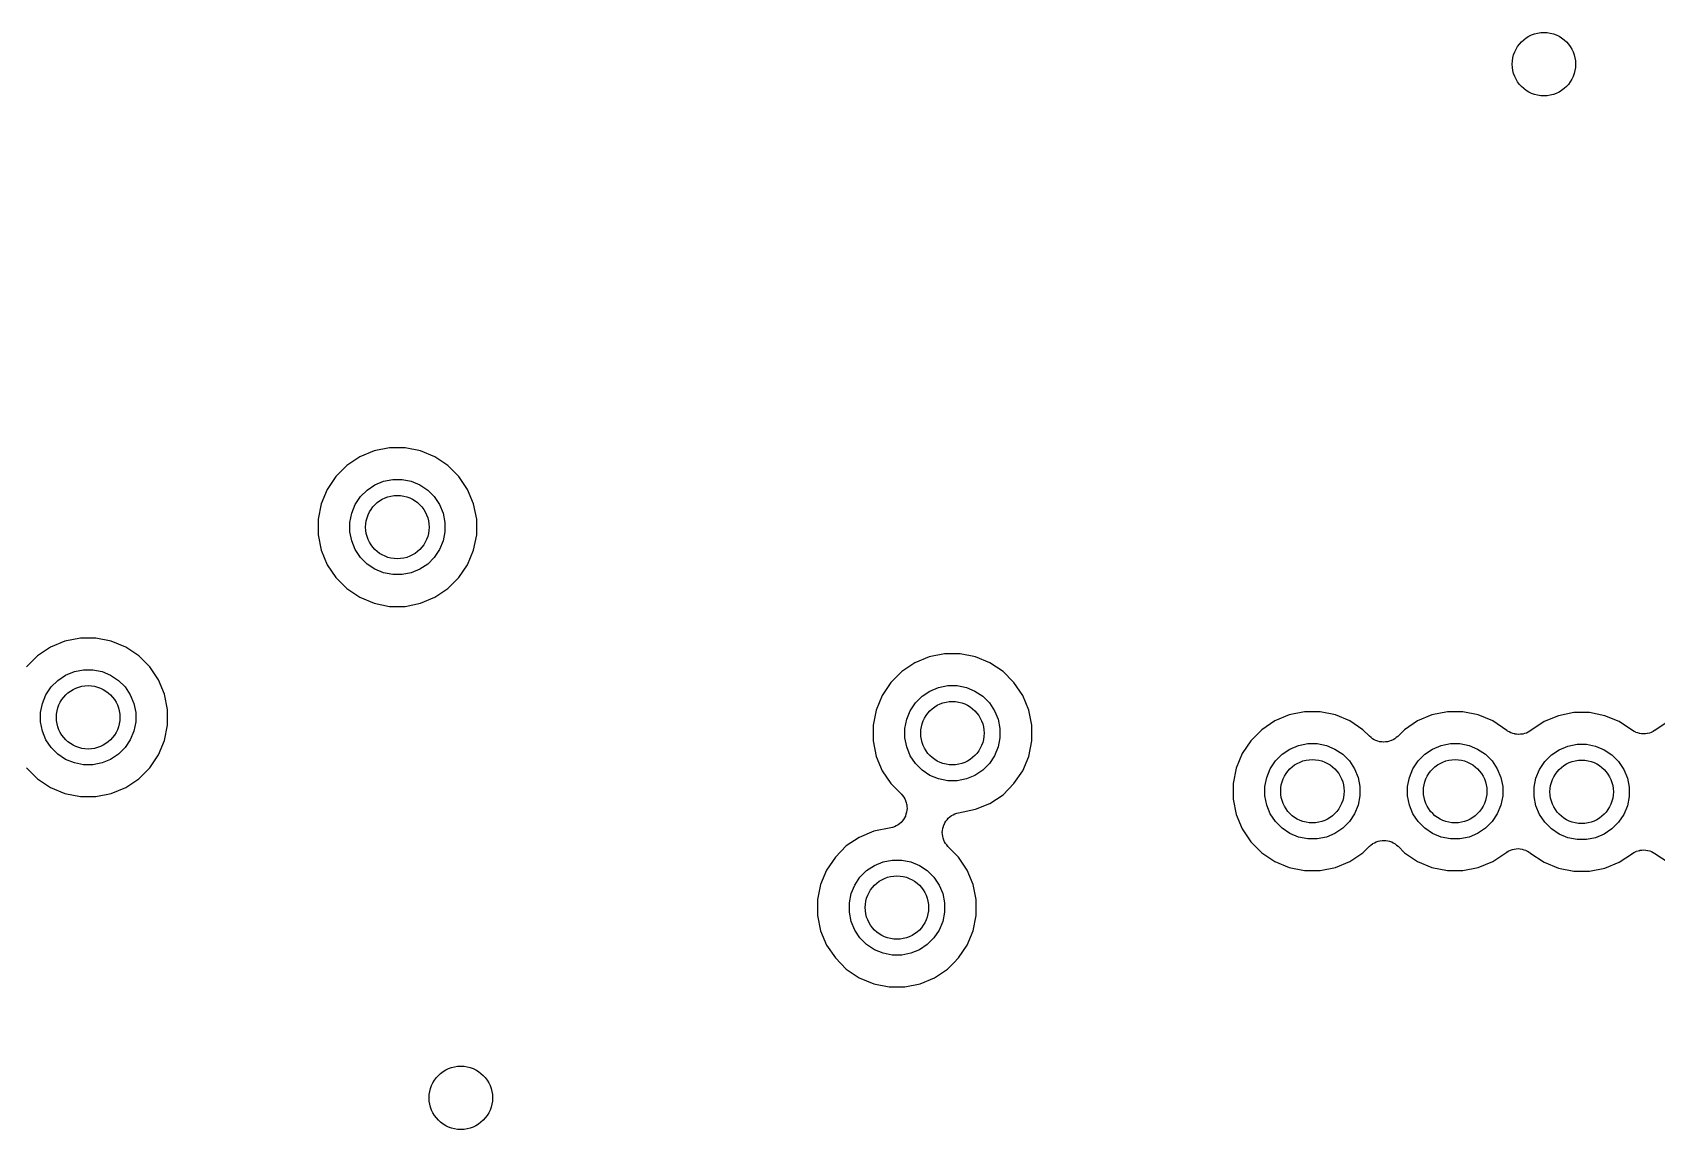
# Model space of a CAD drawing. Extents: x 76.5 to 170.9, y -170.6 to -83.1.
# Drawn here: x 122.97 to 133.21, y -107.21 to -100.29 of the extents above; entities that cross this region are included whole.
import ezdxf

# ---------------------------------------------------------------- set-up
doc = ezdxf.new("R2010")
doc.units = 0
doc.header["$MEASUREMENT"] = 0
doc.layers.add('BLACK', color=7, linetype='CONTINUOUS')

msp = doc.modelspace()

# ---------------------------------------------------------------- linework, layer by layer
at = {"layer": 'BLACK', "linetype": 'CONTINUOUS'}
for p, q in [((125.224, -102.906), (125.127, -102.925)), ((125.322, -102.906), (125.224, -102.906)), ((125.419, -102.925), (125.322, -102.906)), ((124.954, -103.017), (124.885, -103.087)), ((125.036, -102.963), (124.954, -103.017)), ((125.127, -102.925), (125.036, -102.963)), ((125.51, -102.963), (125.419, -102.925)), ((125.592, -103.017), (125.51, -102.963)), ((125.661, -103.087), (125.592, -103.017)), ((124.885, -103.087), (124.83, -103.169)), ((125.131, -103.14), (125.186, -103.117)), ((125.186, -103.117), (125.244, -103.106)), ((125.244, -103.106), (125.303, -103.106)), ((125.303, -103.106), (125.361, -103.117)), ((125.361, -103.117), (125.415, -103.14)), ((125.716, -103.169), (125.661, -103.087)), ((124.83, -103.169), (124.792, -103.26)), ((125.007, -103.264), (125.04, -103.214)), ((125.04, -103.214), (125.082, -103.173)), ((125.082, -103.173), (125.131, -103.14)), ((125.415, -103.14), (125.464, -103.173)), ((125.464, -103.173), (125.506, -103.214)), ((125.506, -103.214), (125.539, -103.264)), ((125.754, -103.26), (125.716, -103.169)), ((124.792, -103.26), (124.773, -103.356)), ((124.973, -103.376), (124.985, -103.318)), ((124.985, -103.318), (125.007, -103.264)), ((125.539, -103.264), (125.562, -103.318)), ((125.562, -103.318), (125.573, -103.376)), ((125.773, -103.356), (125.754, -103.26)), ((124.773, -103.356), (124.773, -103.455)), ((124.973, -103.435), (124.973, -103.376)), ((125.573, -103.376), (125.573, -103.435)), ((125.773, -103.455), (125.773, -103.356)), ((124.773, -103.455), (124.792, -103.552)), ((124.985, -103.493), (124.973, -103.435)), ((125.007, -103.548), (124.985, -103.493)), ((125.562, -103.493), (125.539, -103.548)), ((125.573, -103.435), (125.562, -103.493)), ((125.754, -103.552), (125.773, -103.455)), ((124.792, -103.552), (124.83, -103.643)), ((125.04, -103.597), (125.007, -103.548)), ((125.082, -103.639), (125.04, -103.597)), ((125.506, -103.597), (125.464, -103.639)), ((125.539, -103.548), (125.506, -103.597)), ((125.716, -103.643), (125.754, -103.552)), ((124.83, -103.643), (124.885, -103.724)), ((124.885, -103.724), (124.954, -103.794)), ((125.131, -103.672), (125.082, -103.639)), ((125.186, -103.694), (125.131, -103.672)), ((125.244, -103.706), (125.186, -103.694)), ((125.303, -103.706), (125.244, -103.706)), ((125.361, -103.694), (125.303, -103.706)), ((125.415, -103.672), (125.361, -103.694)), ((125.464, -103.639), (125.415, -103.672)), ((125.592, -103.794), (125.661, -103.724)), ((125.661, -103.724), (125.716, -103.643)), ((124.954, -103.794), (125.036, -103.849)), ((125.51, -103.849), (125.592, -103.794)), ((125.036, -103.849), (125.127, -103.886)), ((125.127, -103.886), (125.224, -103.906)), ((125.224, -103.906), (125.322, -103.906)), ((125.322, -103.906), (125.419, -103.886)), ((125.419, -103.886), (125.51, -103.849)), ((123.177, -104.125), (123.086, -104.163)), ((123.274, -104.106), (123.177, -104.125)), ((123.372, -104.106), (123.274, -104.106)), ((123.469, -104.125), (123.372, -104.106)), ((123.56, -104.163), (123.469, -104.125)), ((123.004, -104.217), (122.935, -104.287)), ((123.086, -104.163), (123.004, -104.217)), ((123.642, -104.217), (123.56, -104.163)), ((123.711, -104.287), (123.642, -104.217)), ((128.627, -104.225), (128.536, -104.263)), ((128.724, -104.206), (128.627, -104.225)), ((128.822, -104.206), (128.724, -104.206)), ((128.919, -104.225), (128.822, -104.206)), ((129.01, -104.263), (128.919, -104.225)), ((123.132, -104.373), (123.181, -104.34)), ((123.181, -104.34), (123.236, -104.317)), ((123.236, -104.317), (123.294, -104.306)), ((123.294, -104.306), (123.353, -104.306)), ((123.353, -104.306), (123.411, -104.317)), ((123.411, -104.317), (123.465, -104.34)), ((123.465, -104.34), (123.514, -104.373)), ((123.766, -104.369), (123.711, -104.287)), ((128.454, -104.317), (128.385, -104.387)), ((128.536, -104.263), (128.454, -104.317)), ((129.092, -104.317), (129.01, -104.263)), ((129.157, -104.383), (129.092, -104.317)), ((123.057, -104.464), (123.09, -104.414)), ((123.09, -104.414), (123.132, -104.373)), ((123.514, -104.373), (123.556, -104.414)), ((123.556, -104.414), (123.589, -104.464)), ((123.804, -104.46), (123.766, -104.369)), ((128.385, -104.387), (128.33, -104.469)), ((128.582, -104.473), (128.631, -104.44)), ((128.631, -104.44), (128.686, -104.417)), ((128.686, -104.417), (128.744, -104.406)), ((128.744, -104.406), (128.803, -104.406)), ((128.803, -104.406), (128.861, -104.417)), ((128.861, -104.417), (128.915, -104.44)), ((128.915, -104.44), (128.964, -104.473)), ((129.161, -104.387), (129.157, -104.383)), ((129.157, -104.383), (129.157, -104.383)), ((129.216, -104.469), (129.161, -104.387)), ((123.023, -104.576), (123.035, -104.518)), ((123.035, -104.518), (123.057, -104.464)), ((123.589, -104.464), (123.612, -104.518)), ((123.612, -104.518), (123.623, -104.576)), ((123.823, -104.556), (123.804, -104.46)), ((123.823, -104.655), (123.823, -104.556)), ((128.292, -104.56), (128.273, -104.656)), ((128.33, -104.469), (128.292, -104.56)), ((128.507, -104.564), (128.54, -104.514)), ((128.54, -104.514), (128.582, -104.473)), ((128.964, -104.473), (129.006, -104.514)), ((129.006, -104.514), (129.039, -104.564)), ((129.254, -104.56), (129.216, -104.469)), ((129.273, -104.656), (129.254, -104.56)), ((123.023, -104.635), (123.023, -104.576)), ((123.035, -104.693), (123.023, -104.635)), ((123.623, -104.635), (123.612, -104.693)), ((123.623, -104.576), (123.623, -104.635)), ((123.804, -104.752), (123.823, -104.655)), ((128.273, -104.656), (128.273, -104.755)), ((128.473, -104.676), (128.485, -104.618)), ((128.485, -104.618), (128.507, -104.564)), ((129.039, -104.564), (129.062, -104.618)), ((129.062, -104.618), (129.073, -104.676)), ((129.273, -104.755), (129.273, -104.656)), ((130.806, -104.629), (130.724, -104.684)), ((130.897, -104.591), (130.806, -104.629)), ((130.994, -104.572), (130.897, -104.591)), ((131.092, -104.572), (130.994, -104.572)), ((131.189, -104.591), (131.092, -104.572)), ((131.28, -104.629), (131.189, -104.591)), ((131.362, -104.684), (131.28, -104.629)), ((131.706, -104.629), (131.624, -104.684)), ((131.797, -104.591), (131.706, -104.629)), ((131.894, -104.572), (131.797, -104.591)), ((131.992, -104.572), (131.894, -104.572)), ((132.089, -104.591), (131.992, -104.572)), ((132.18, -104.629), (132.089, -104.591)), ((132.269, -104.689), (132.18, -104.629)), ((132.504, -104.633), (132.415, -104.693)), ((132.595, -104.596), (132.504, -104.633)), ((132.692, -104.576), (132.595, -104.596)), ((132.791, -104.576), (132.692, -104.576)), ((132.887, -104.596), (132.791, -104.576)), ((132.978, -104.633), (132.887, -104.596)), ((133.062, -104.689), (132.978, -104.633)), ((133.286, -104.633), (133.203, -104.689)), ((123.057, -104.748), (123.035, -104.693)), ((123.09, -104.797), (123.057, -104.748)), ((123.589, -104.748), (123.556, -104.797)), ((123.612, -104.693), (123.589, -104.748)), ((123.766, -104.843), (123.804, -104.752)), ((128.273, -104.755), (128.292, -104.852)), ((128.473, -104.735), (128.473, -104.676)), ((128.485, -104.793), (128.473, -104.735)), ((129.073, -104.735), (129.062, -104.793)), ((129.073, -104.676), (129.073, -104.735)), ((129.254, -104.852), (129.273, -104.755)), ((130.655, -104.754), (130.6, -104.835)), ((130.724, -104.684), (130.655, -104.754)), ((131.403, -104.725), (131.362, -104.684)), ((131.413, -104.733), (131.403, -104.725)), ((131.422, -104.741), (131.413, -104.733)), ((131.433, -104.747), (131.422, -104.741)), ((131.422, -104.741), (131.422, -104.741)), ((131.422, -104.741), (131.422, -104.741)), ((131.443, -104.752), (131.433, -104.747)), ((131.444, -104.753), (131.443, -104.752)), ((131.456, -104.756), (131.444, -104.753)), ((131.444, -104.753), (131.444, -104.753)), ((131.467, -104.76), (131.456, -104.756)), ((131.468, -104.76), (131.467, -104.76)), ((131.48, -104.761), (131.468, -104.76)), ((131.468, -104.76), (131.468, -104.76)), ((131.492, -104.763), (131.48, -104.761)), ((131.493, -104.763), (131.492, -104.763)), ((131.492, -104.763), (131.492, -104.763)), ((131.504, -104.761), (131.493, -104.763)), ((131.516, -104.76), (131.504, -104.761)), ((131.517, -104.76), (131.516, -104.76)), ((131.529, -104.757), (131.517, -104.76)), ((131.517, -104.76), (131.517, -104.76)), ((131.54, -104.753), (131.529, -104.757)), ((131.541, -104.753), (131.54, -104.753)), ((131.552, -104.748), (131.541, -104.753)), ((131.541, -104.753), (131.541, -104.753)), ((131.562, -104.742), (131.552, -104.748)), ((131.563, -104.742), (131.562, -104.742)), ((131.572, -104.734), (131.563, -104.742)), ((131.563, -104.742), (131.563, -104.742)), ((131.582, -104.727), (131.572, -104.734)), ((131.583, -104.725), (131.582, -104.726)), ((131.582, -104.726), (131.582, -104.726)), ((131.582, -104.726), (131.582, -104.726)), ((131.582, -104.726), (131.582, -104.727)), ((131.624, -104.684), (131.583, -104.725)), ((132.273, -104.692), (132.269, -104.689)), ((132.274, -104.692), (132.273, -104.692)), ((132.274, -104.693), (132.274, -104.692)), ((132.284, -104.698), (132.274, -104.693)), ((132.295, -104.704), (132.284, -104.698)), ((132.296, -104.704), (132.295, -104.704)), ((132.295, -104.704), (132.295, -104.704)), ((132.307, -104.708), (132.296, -104.704)), ((132.319, -104.711), (132.307, -104.708)), ((132.319, -104.712), (132.319, -104.711)), ((132.32, -104.712), (132.319, -104.712)), ((132.331, -104.713), (132.32, -104.712)), ((132.343, -104.714), (132.331, -104.713)), ((132.344, -104.714), (132.343, -104.714)), ((132.356, -104.713), (132.344, -104.714)), ((132.344, -104.714), (132.344, -104.714)), ((132.368, -104.712), (132.356, -104.713)), ((132.369, -104.712), (132.368, -104.712)), ((132.368, -104.712), (132.368, -104.712)), ((132.38, -104.708), (132.369, -104.712)), ((132.392, -104.705), (132.38, -104.708)), ((132.393, -104.705), (132.392, -104.705)), ((132.392, -104.705), (132.392, -104.705)), ((132.403, -104.699), (132.393, -104.705)), ((132.414, -104.694), (132.403, -104.699)), ((132.415, -104.693), (132.414, -104.694)), ((132.415, -104.693), (132.415, -104.693)), ((132.415, -104.693), (132.415, -104.693)), ((132.415, -104.693), (132.415, -104.693)), ((133.072, -104.695), (133.062, -104.689)), ((133.082, -104.7), (133.072, -104.695)), ((133.083, -104.7), (133.082, -104.7)), ((133.083, -104.701), (133.083, -104.7)), ((133.095, -104.704), (133.083, -104.701)), ((133.106, -104.708), (133.095, -104.704)), ((133.107, -104.708), (133.106, -104.708)), ((133.119, -104.709), (133.107, -104.708)), ((133.107, -104.708), (133.107, -104.708)), ((133.131, -104.71), (133.119, -104.709)), ((133.132, -104.71), (133.131, -104.71)), ((133.131, -104.71), (133.131, -104.71)), ((133.144, -104.709), (133.132, -104.71)), ((133.155, -104.708), (133.144, -104.709)), ((133.156, -104.708), (133.155, -104.708)), ((133.168, -104.705), (133.156, -104.708)), ((133.156, -104.708), (133.156, -104.708)), ((133.179, -104.701), (133.168, -104.705)), ((133.18, -104.701), (133.179, -104.701)), ((133.191, -104.695), (133.18, -104.701)), ((133.18, -104.701), (133.18, -104.701)), ((133.201, -104.69), (133.191, -104.695)), ((133.202, -104.689), (133.201, -104.69)), ((133.203, -104.689), (133.202, -104.689)), ((133.202, -104.689), (133.202, -104.689)), ((133.202, -104.689), (133.202, -104.689)), ((123.132, -104.839), (123.09, -104.797)), ((123.181, -104.872), (123.132, -104.839)), ((123.514, -104.839), (123.465, -104.872)), ((123.556, -104.797), (123.514, -104.839)), ((123.711, -104.924), (123.766, -104.843)), ((128.292, -104.852), (128.33, -104.943)), ((128.507, -104.848), (128.485, -104.793)), ((128.54, -104.897), (128.507, -104.848)), ((129.039, -104.848), (129.006, -104.897)), ((129.062, -104.793), (129.039, -104.848)), ((129.216, -104.943), (129.254, -104.852)), ((130.6, -104.835), (130.562, -104.926)), ((130.81, -104.881), (130.852, -104.839)), ((130.852, -104.839), (130.901, -104.806)), ((130.901, -104.806), (130.956, -104.784)), ((130.956, -104.784), (131.014, -104.772)), ((131.014, -104.772), (131.073, -104.772)), ((131.073, -104.772), (131.131, -104.784)), ((131.131, -104.784), (131.185, -104.806)), ((131.185, -104.806), (131.234, -104.839)), ((131.234, -104.839), (131.276, -104.881)), ((131.71, -104.881), (131.752, -104.839)), ((131.752, -104.839), (131.801, -104.806)), ((131.801, -104.806), (131.856, -104.784)), ((131.856, -104.784), (131.914, -104.772)), ((131.914, -104.772), (131.973, -104.772)), ((131.973, -104.772), (132.031, -104.784)), ((132.031, -104.784), (132.085, -104.806)), ((132.085, -104.806), (132.134, -104.839)), ((132.134, -104.839), (132.176, -104.881)), ((132.508, -104.885), (132.55, -104.843)), ((132.55, -104.843), (132.599, -104.81)), ((132.599, -104.81), (132.654, -104.788)), ((132.654, -104.788), (132.712, -104.776)), ((132.712, -104.776), (132.771, -104.776)), ((132.771, -104.776), (132.829, -104.788)), ((132.829, -104.788), (132.883, -104.81)), ((132.883, -104.81), (132.932, -104.843)), ((132.932, -104.843), (132.974, -104.885)), ((122.935, -104.924), (123.004, -104.994)), ((123.236, -104.894), (123.181, -104.872)), ((123.294, -104.906), (123.236, -104.894)), ((123.353, -104.906), (123.294, -104.906)), ((123.411, -104.894), (123.353, -104.906)), ((123.465, -104.872), (123.411, -104.894)), ((123.642, -104.994), (123.711, -104.924)), ((128.33, -104.943), (128.385, -105.024)), ((128.582, -104.939), (128.54, -104.897)), ((128.631, -104.972), (128.582, -104.939)), ((128.964, -104.939), (128.915, -104.972)), ((129.006, -104.897), (128.964, -104.939)), ((129.161, -105.024), (129.216, -104.943)), ((130.562, -104.926), (130.543, -105.023)), ((130.755, -104.985), (130.777, -104.93)), ((130.777, -104.93), (130.81, -104.881)), ((131.276, -104.881), (131.309, -104.93)), ((131.309, -104.93), (131.332, -104.985)), ((131.655, -104.985), (131.677, -104.93)), ((131.677, -104.93), (131.71, -104.881)), ((132.176, -104.881), (132.209, -104.93)), ((132.209, -104.93), (132.232, -104.985)), ((132.453, -104.989), (132.475, -104.934)), ((132.475, -104.934), (132.508, -104.885)), ((132.974, -104.885), (133.007, -104.934)), ((133.007, -104.934), (133.03, -104.989)), ((123.004, -104.994), (123.086, -105.049)), ((123.086, -105.049), (123.177, -105.086)), ((123.469, -105.086), (123.56, -105.049)), ((123.56, -105.049), (123.642, -104.994)), ((128.385, -105.024), (128.449, -105.089)), ((128.686, -104.994), (128.631, -104.972)), ((128.744, -105.006), (128.686, -104.994)), ((128.803, -105.006), (128.744, -105.006)), ((128.861, -104.994), (128.803, -105.006)), ((128.915, -104.972), (128.861, -104.994)), ((129.092, -105.094), (129.161, -105.024)), ((130.543, -105.023), (130.543, -105.122)), ((130.743, -105.043), (130.755, -104.985)), ((130.743, -105.102), (130.743, -105.043)), ((131.332, -104.985), (131.343, -105.043)), ((131.343, -105.043), (131.343, -105.102)), ((131.643, -105.043), (131.655, -104.985)), ((131.643, -105.102), (131.643, -105.043)), ((132.232, -104.985), (132.243, -105.043)), ((132.243, -105.043), (132.243, -105.102)), ((132.441, -105.047), (132.453, -104.989)), ((132.441, -105.106), (132.441, -105.047)), ((133.03, -104.989), (133.041, -105.047)), ((133.041, -105.047), (133.041, -105.106)), ((123.177, -105.086), (123.274, -105.106)), ((123.274, -105.106), (123.372, -105.106)), ((123.372, -105.106), (123.469, -105.086)), ((128.449, -105.089), (128.45, -105.09)), ((128.45, -105.09), (128.45, -105.09)), ((128.45, -105.09), (128.45, -105.09)), ((128.45, -105.09), (128.451, -105.09)), ((128.451, -105.09), (128.458, -105.1)), ((128.458, -105.1), (128.466, -105.109)), ((128.466, -105.109), (128.466, -105.11)), ((128.466, -105.11), (128.466, -105.11)), ((128.466, -105.11), (128.472, -105.121)), ((128.472, -105.121), (128.477, -105.131)), ((128.477, -105.131), (128.477, -105.132)), ((128.477, -105.132), (128.478, -105.132)), ((128.478, -105.132), (128.481, -105.143)), ((128.481, -105.143), (128.484, -105.155)), ((128.484, -105.155), (128.484, -105.155)), ((128.484, -105.155), (128.485, -105.156)), ((128.485, -105.156), (128.486, -105.168)), ((128.486, -105.168), (128.487, -105.18)), ((128.919, -105.186), (129.01, -105.149)), ((129.01, -105.149), (129.092, -105.094)), ((130.543, -105.122), (130.562, -105.218)), ((130.755, -105.16), (130.743, -105.102)), ((130.777, -105.214), (130.755, -105.16)), ((131.332, -105.16), (131.309, -105.214)), ((131.343, -105.102), (131.332, -105.16)), ((131.655, -105.16), (131.643, -105.102)), ((131.677, -105.214), (131.655, -105.16)), ((132.232, -105.16), (132.209, -105.214)), ((132.243, -105.102), (132.232, -105.16)), ((132.453, -105.164), (132.441, -105.106)), ((132.475, -105.218), (132.453, -105.164)), ((133.03, -105.164), (133.007, -105.218)), ((133.041, -105.106), (133.03, -105.164)), ((128.439, -105.277), (128.43, -105.285)), ((128.449, -105.269), (128.439, -105.277)), ((128.457, -105.26), (128.449, -105.269)), ((128.449, -105.269), (128.449, -105.269)), ((128.449, -105.269), (128.449, -105.269)), ((128.465, -105.25), (128.457, -105.26)), ((128.471, -105.239), (128.465, -105.25)), ((128.465, -105.25), (128.465, -105.25)), ((128.465, -105.25), (128.465, -105.25)), ((128.477, -105.229), (128.471, -105.239)), ((128.48, -105.217), (128.477, -105.228)), ((128.477, -105.228), (128.477, -105.228)), ((128.477, -105.228), (128.477, -105.229)), ((128.484, -105.205), (128.48, -105.217)), ((128.485, -105.192), (128.484, -105.204)), ((128.484, -105.204), (128.484, -105.205)), ((128.484, -105.205), (128.484, -105.205)), ((128.487, -105.18), (128.485, -105.192)), ((128.487, -105.18), (128.487, -105.18)), ((128.487, -105.18), (128.487, -105.18)), ((128.72, -105.283), (128.725, -105.272)), ((128.725, -105.272), (128.731, -105.261)), ((128.731, -105.261), (128.739, -105.252)), ((128.731, -105.261), (128.731, -105.261)), ((128.731, -105.261), (128.731, -105.261)), ((128.739, -105.252), (128.747, -105.242)), ((128.747, -105.242), (128.757, -105.234)), ((128.747, -105.242), (128.747, -105.242)), ((128.747, -105.242), (128.747, -105.242)), ((128.757, -105.234), (128.766, -105.227)), ((128.766, -105.227), (128.767, -105.226)), ((128.766, -105.227), (128.766, -105.227)), ((128.767, -105.226), (128.777, -105.221)), ((128.777, -105.221), (128.788, -105.215)), ((128.788, -105.215), (128.8, -105.211)), ((128.788, -105.215), (128.788, -105.215)), ((128.788, -105.215), (128.788, -105.215)), ((128.8, -105.211), (128.812, -105.208)), ((128.812, -105.208), (128.919, -105.186)), ((130.562, -105.218), (130.6, -105.309)), ((130.81, -105.264), (130.777, -105.214)), ((130.852, -105.305), (130.81, -105.264)), ((131.276, -105.264), (131.234, -105.305)), ((131.309, -105.214), (131.276, -105.264)), ((131.71, -105.264), (131.677, -105.214)), ((131.752, -105.305), (131.71, -105.264)), ((132.176, -105.264), (132.134, -105.305)), ((132.209, -105.214), (132.176, -105.264)), ((132.508, -105.268), (132.475, -105.218)), ((132.55, -105.309), (132.508, -105.268)), ((132.974, -105.268), (132.932, -105.309)), ((133.007, -105.218), (132.974, -105.268)), ((128.186, -105.363), (128.104, -105.417)), ((128.277, -105.325), (128.186, -105.363)), ((128.384, -105.304), (128.277, -105.325)), ((128.396, -105.3), (128.384, -105.304)), ((128.408, -105.297), (128.396, -105.3)), ((128.419, -105.291), (128.408, -105.296)), ((128.408, -105.296), (128.408, -105.296)), ((128.408, -105.296), (128.408, -105.297)), ((128.43, -105.285), (128.419, -105.291)), ((128.43, -105.285), (128.43, -105.285)), ((128.43, -105.285), (128.43, -105.285)), ((128.709, -105.331), (128.711, -105.319)), ((128.709, -105.332), (128.71, -105.331)), ((128.71, -105.331), (128.709, -105.331)), ((128.711, -105.344), (128.709, -105.332)), ((128.711, -105.319), (128.712, -105.307)), ((128.712, -105.356), (128.711, -105.344)), ((128.712, -105.306), (128.716, -105.295)), ((128.712, -105.307), (128.712, -105.306)), ((128.712, -105.307), (128.712, -105.307)), ((128.715, -105.368), (128.712, -105.356)), ((128.712, -105.356), (128.712, -105.356)), ((128.712, -105.356), (128.712, -105.356)), ((128.719, -105.38), (128.715, -105.368)), ((128.716, -105.295), (128.719, -105.283)), ((128.719, -105.283), (128.719, -105.283)), ((128.719, -105.283), (128.72, -105.283)), ((130.6, -105.309), (130.655, -105.391)), ((130.901, -105.338), (130.852, -105.305)), ((130.956, -105.361), (130.901, -105.338)), ((131.014, -105.372), (130.956, -105.361)), ((131.073, -105.372), (131.014, -105.372)), ((131.131, -105.361), (131.073, -105.372)), ((131.185, -105.338), (131.131, -105.361)), ((131.234, -105.305), (131.185, -105.338)), ((131.801, -105.338), (131.752, -105.305)), ((131.856, -105.361), (131.801, -105.338)), ((131.914, -105.372), (131.856, -105.361)), ((131.973, -105.372), (131.914, -105.372)), ((132.031, -105.361), (131.973, -105.372)), ((132.085, -105.338), (132.031, -105.361)), ((132.134, -105.305), (132.085, -105.338)), ((132.599, -105.342), (132.55, -105.309)), ((132.654, -105.365), (132.599, -105.342)), ((132.712, -105.376), (132.654, -105.365)), ((132.771, -105.376), (132.712, -105.376)), ((132.829, -105.365), (132.771, -105.376)), ((132.883, -105.342), (132.829, -105.365)), ((132.932, -105.309), (132.883, -105.342)), ((128.104, -105.417), (128.035, -105.487)), ((128.724, -105.391), (128.719, -105.38)), ((128.719, -105.38), (128.719, -105.38)), ((128.719, -105.38), (128.719, -105.38)), ((128.73, -105.402), (128.724, -105.391)), ((128.738, -105.411), (128.73, -105.402)), ((128.73, -105.402), (128.73, -105.402)), ((128.73, -105.402), (128.73, -105.402)), ((128.745, -105.421), (128.738, -105.411)), ((128.746, -105.421), (128.745, -105.421)), ((128.747, -105.422), (128.746, -105.421)), ((128.746, -105.421), (128.746, -105.421)), ((128.746, -105.421), (128.746, -105.421)), ((128.811, -105.487), (128.747, -105.422)), ((130.655, -105.391), (130.724, -105.461)), ((130.724, -105.461), (130.806, -105.515)), ((131.28, -105.515), (131.362, -105.461)), ((131.362, -105.461), (131.403, -105.419)), ((131.403, -105.419), (131.404, -105.419)), ((131.404, -105.419), (131.405, -105.418)), ((131.404, -105.419), (131.404, -105.419)), ((131.404, -105.419), (131.404, -105.419)), ((131.405, -105.418), (131.414, -105.41)), ((131.414, -105.41), (131.423, -105.403)), ((131.423, -105.403), (131.424, -105.403)), ((131.424, -105.402), (131.435, -105.397)), ((131.424, -105.403), (131.424, -105.402)), ((131.435, -105.397), (131.445, -105.391)), ((131.445, -105.391), (131.446, -105.391)), ((131.446, -105.391), (131.457, -105.388)), ((131.446, -105.391), (131.446, -105.391)), ((131.457, -105.388), (131.469, -105.384)), ((131.469, -105.384), (131.469, -105.384)), ((131.469, -105.384), (131.47, -105.384)), ((131.47, -105.384), (131.482, -105.383)), ((131.482, -105.383), (131.494, -105.382)), ((131.494, -105.382), (131.494, -105.382)), ((131.494, -105.382), (131.494, -105.382)), ((131.494, -105.382), (131.506, -105.383)), ((131.506, -105.383), (131.518, -105.385)), ((131.518, -105.385), (131.519, -105.385)), ((131.519, -105.385), (131.519, -105.385)), ((131.519, -105.385), (131.53, -105.388)), ((131.53, -105.388), (131.542, -105.392)), ((131.542, -105.392), (131.542, -105.392)), ((131.542, -105.392), (131.543, -105.392)), ((131.543, -105.392), (131.553, -105.398)), ((131.553, -105.398), (131.564, -105.403)), ((131.564, -105.403), (131.564, -105.404)), ((131.564, -105.404), (131.564, -105.404)), ((131.564, -105.404), (131.574, -105.412)), ((131.574, -105.412), (131.583, -105.419)), ((131.583, -105.419), (131.624, -105.461)), ((131.624, -105.461), (131.706, -105.515)), ((132.18, -105.515), (132.269, -105.456)), ((132.269, -105.456), (132.27, -105.455)), ((132.27, -105.455), (132.27, -105.455)), ((132.27, -105.455), (132.27, -105.455)), ((132.27, -105.455), (132.271, -105.455)), ((132.271, -105.455), (132.281, -105.449)), ((132.281, -105.449), (132.292, -105.444)), ((132.292, -105.444), (132.293, -105.443)), ((132.292, -105.444), (132.292, -105.444)), ((132.293, -105.443), (132.304, -105.44)), ((132.304, -105.44), (132.315, -105.437)), ((132.315, -105.437), (132.316, -105.437)), ((132.316, -105.437), (132.328, -105.436)), ((132.316, -105.437), (132.316, -105.437)), ((132.328, -105.436), (132.34, -105.434)), ((132.34, -105.434), (132.341, -105.434)), ((132.341, -105.434), (132.341, -105.434)), ((132.341, -105.434), (132.353, -105.436)), ((132.353, -105.436), (132.365, -105.437)), ((132.365, -105.437), (132.365, -105.437)), ((132.365, -105.437), (132.366, -105.437)), ((132.366, -105.437), (132.377, -105.441)), ((132.377, -105.441), (132.388, -105.444)), ((132.388, -105.444), (132.389, -105.444)), ((132.389, -105.444), (132.389, -105.445)), ((132.389, -105.445), (132.4, -105.45)), ((132.4, -105.45), (132.41, -105.456)), ((132.41, -105.456), (132.411, -105.456)), ((132.411, -105.456), (132.411, -105.456)), ((132.411, -105.456), (132.415, -105.46)), ((132.415, -105.46), (132.504, -105.519)), ((132.978, -105.519), (133.062, -105.464)), ((133.062, -105.464), (133.062, -105.463)), ((133.062, -105.463), (133.062, -105.463)), ((133.062, -105.463), (133.062, -105.463)), ((133.062, -105.463), (133.063, -105.463)), ((133.063, -105.463), (133.074, -105.457)), ((133.074, -105.457), (133.084, -105.452)), ((133.084, -105.452), (133.085, -105.451)), ((133.085, -105.451), (133.097, -105.448)), ((133.085, -105.451), (133.085, -105.451)), ((133.097, -105.448), (133.108, -105.445)), ((133.108, -105.445), (133.108, -105.444)), ((133.108, -105.444), (133.109, -105.444)), ((133.109, -105.444), (133.121, -105.443)), ((133.121, -105.443), (133.132, -105.442)), ((133.132, -105.442), (133.133, -105.442)), ((133.133, -105.442), (133.134, -105.442)), ((133.134, -105.442), (133.145, -105.443)), ((133.145, -105.443), (133.157, -105.445)), ((133.157, -105.445), (133.158, -105.445)), ((133.158, -105.445), (133.158, -105.445)), ((133.158, -105.445), (133.17, -105.448)), ((133.17, -105.448), (133.181, -105.452)), ((133.181, -105.452), (133.181, -105.452)), ((133.181, -105.452), (133.182, -105.452)), ((133.182, -105.452), (133.192, -105.458)), ((133.192, -105.458), (133.203, -105.464)), ((133.203, -105.464), (133.286, -105.519)), ((127.98, -105.569), (127.942, -105.66)), ((128.035, -105.487), (127.98, -105.569)), ((128.19, -105.614), (128.232, -105.573)), ((128.232, -105.573), (128.281, -105.54)), ((128.281, -105.54), (128.336, -105.517)), ((128.336, -105.517), (128.394, -105.506)), ((128.394, -105.506), (128.453, -105.506)), ((128.453, -105.506), (128.511, -105.517)), ((128.511, -105.517), (128.565, -105.54)), ((128.565, -105.54), (128.614, -105.573)), ((128.614, -105.573), (128.656, -105.614)), ((128.866, -105.569), (128.811, -105.487)), ((128.904, -105.66), (128.866, -105.569)), ((130.806, -105.515), (130.897, -105.553)), ((130.897, -105.553), (130.994, -105.572)), ((130.994, -105.572), (131.092, -105.572)), ((131.092, -105.572), (131.189, -105.553)), ((131.189, -105.553), (131.28, -105.515)), ((131.706, -105.515), (131.797, -105.553)), ((131.797, -105.553), (131.894, -105.572)), ((131.894, -105.572), (131.992, -105.572)), ((131.992, -105.572), (132.089, -105.553)), ((132.089, -105.553), (132.18, -105.515)), ((132.504, -105.519), (132.595, -105.557)), ((132.595, -105.557), (132.692, -105.576)), ((132.692, -105.576), (132.791, -105.576)), ((132.791, -105.576), (132.887, -105.557)), ((132.887, -105.557), (132.978, -105.519)), ((127.942, -105.66), (127.923, -105.756)), ((128.135, -105.718), (128.157, -105.664)), ((128.157, -105.664), (128.19, -105.614)), ((128.656, -105.614), (128.689, -105.664)), ((128.689, -105.664), (128.712, -105.718)), ((128.923, -105.756), (128.904, -105.66)), ((127.923, -105.756), (127.923, -105.855)), ((128.123, -105.776), (128.135, -105.718)), ((128.123, -105.835), (128.123, -105.776)), ((128.712, -105.718), (128.723, -105.776)), ((128.723, -105.776), (128.723, -105.835)), ((128.923, -105.855), (128.923, -105.756)), ((127.923, -105.855), (127.942, -105.952)), ((128.135, -105.893), (128.123, -105.835)), ((128.723, -105.835), (128.712, -105.893)), ((128.904, -105.952), (128.923, -105.855)), ((127.942, -105.952), (127.98, -106.043)), ((128.157, -105.948), (128.135, -105.893)), ((128.19, -105.997), (128.157, -105.948)), ((128.689, -105.948), (128.656, -105.997)), ((128.712, -105.893), (128.689, -105.948)), ((128.866, -106.043), (128.904, -105.952)), ((127.98, -106.043), (128.035, -106.124)), ((128.232, -106.039), (128.19, -105.997)), ((128.281, -106.072), (128.232, -106.039)), ((128.336, -106.094), (128.281, -106.072)), ((128.394, -106.106), (128.336, -106.094)), ((128.511, -106.094), (128.453, -106.106)), ((128.565, -106.072), (128.511, -106.094)), ((128.614, -106.039), (128.565, -106.072)), ((128.656, -105.997), (128.614, -106.039)), ((128.811, -106.124), (128.866, -106.043)), ((128.035, -106.124), (128.104, -106.194)), ((128.104, -106.194), (128.186, -106.249)), ((128.453, -106.106), (128.394, -106.106)), ((128.66, -106.249), (128.742, -106.194)), ((128.742, -106.194), (128.782, -106.154)), ((128.782, -106.154), (128.811, -106.124)), ((128.782, -106.154), (128.782, -106.154)), ((128.186, -106.249), (128.277, -106.286)), ((128.277, -106.286), (128.374, -106.306)), ((128.472, -106.306), (128.569, -106.286)), ((128.569, -106.286), (128.66, -106.249)), ((128.374, -106.306), (128.472, -106.306))]:
    msp.add_line(p, q, dxfattribs=at)
at = {"layer": 'BLACK'}
for centre in [(132.503, -100.486), (125.273, -103.406), (123.323, -104.606), (128.773, -104.706), (131.043, -105.072), (131.943, -105.072), (132.741, -105.076), (128.423, -105.806), (125.673, -107.006)]:
    msp.add_circle(centre, 0.2, dxfattribs=at)

doc.saveas('drawing.dxf')
